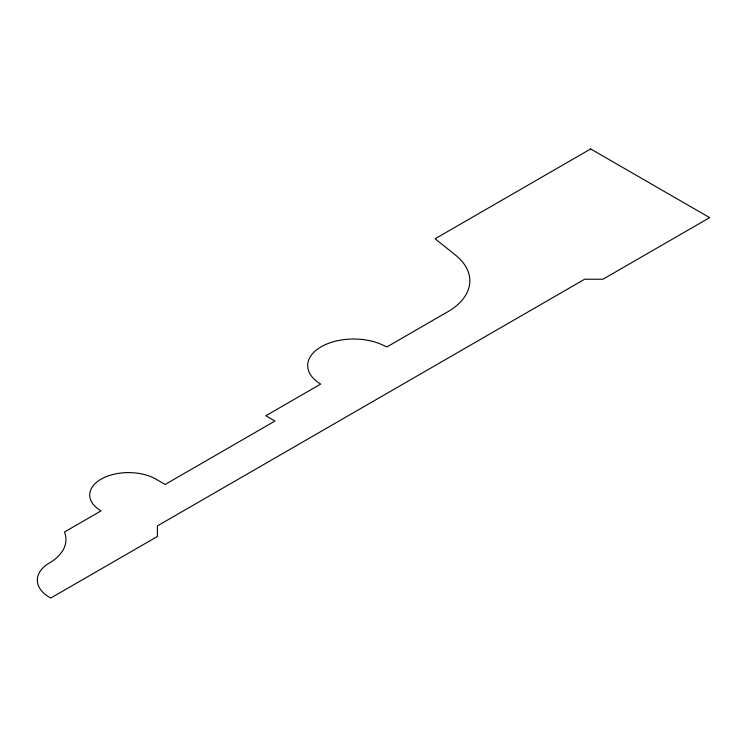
<?xml version="1.0" encoding="UTF-8"?>
<svg xmlns="http://www.w3.org/2000/svg" width="747" height="747" viewBox="0 0 747 747"><rect width="100%" height="100%" fill="white"/><g stroke="black" fill="none" stroke-linecap="round" stroke-linejoin="round"><path stroke-width="1.12" d="M590.681 148.952L435.109 238.769L455.474 255.091A76.25 44.026 0 0 1 445.165 313.254L386.927 346.916L380.503 344.031A45.95 26.528 0 0 0 318.838 348.233A45.95 26.528 0 0 0 320.715 384.07L265.811 415.771L274.961 421.056L165.143 484.458L155.992 479.172A38.825 22.419 0 0 0 101.078 479.172A38.825 22.419 0 0 0 101.078 510.873L64.475 532.004A58.014 33.494 0 0 1 48.266 563.64A42.644 24.623 0 0 0 50.749 598.048L157.421 536.467L157.421 525.897L584.677 279.219L602.978 279.219L709.65 217.638L590.681 148.952"/></g></svg>
